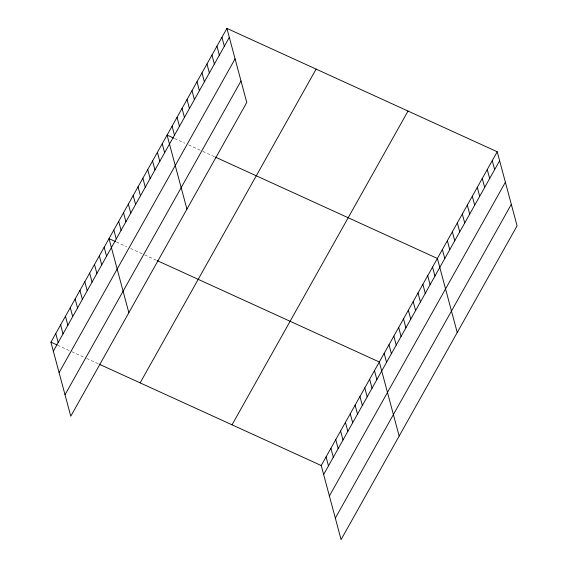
<?xml version="1.0" encoding="UTF-8"?>
<svg xmlns="http://www.w3.org/2000/svg" width="568" height="568" viewBox="0 0 568 568"><rect width="100%" height="100%" fill="white"/><g stroke="black" fill="none" stroke-linecap="round" stroke-linejoin="round"><path stroke-width="0.43" stroke-dasharray="2.84 2.13" d="M174.518 138.471L184.927 143.221M188.64 144.918L201.278 150.683M202.762 151.365L214.654 156.796M116.44 242.018L126.849 246.768M130.562 248.457L143.945 254.57M144.684 254.904L156.583 260.336M57.617 345.216L71 351.322M71.745 351.663L85.867 358.11M86.613 358.451L98.505 363.875"/><path stroke-width="0.85" d="M226.923 28.4L246.768 102.46L70.773 416.223L50.928 342.163L226.923 28.4L497.227 151.777L517.072 225.837L341.077 539.6L321.232 465.54L497.227 151.777M53.335 351.138L229.323 37.374M59.086 372.615L235.081 58.852M65.022 394.746L241.009 80.983M140.133 382.875L316.12 69.111M232.035 424.821L408.023 111.058M323.639 474.514L499.627 160.751M329.397 495.992L505.385 182.229M335.326 518.122L511.314 204.359M173.772 138.131L167.084 135.077L186.929 209.145M215.4 157.13L437.388 258.454L457.233 332.514M115.694 241.677L109.006 238.624L128.851 312.684M157.322 260.676L379.31 361.993L399.155 436.061M50.928 342.163L56.878 344.875M99.244 364.216L321.232 465.54M492.243 160.666L494.643 169.64M487.252 169.555L489.659 178.529M482.267 178.444L484.674 187.419M477.283 187.334L479.683 196.308M472.292 196.223L474.699 205.197M467.308 205.112L469.715 214.086M462.324 214.001L464.723 222.976M457.332 222.897L459.739 231.865M452.348 231.787L454.755 240.761M447.364 240.676L449.764 249.65M442.373 249.565L444.779 258.539M432.546 267.081L434.953 276.055M427.711 275.714L430.111 284.682M422.869 284.341L425.276 293.315M418.027 292.967L420.434 301.942M413.192 301.594L415.591 310.568M408.349 310.227L410.756 319.202M403.507 318.854L405.914 327.828M398.672 327.48L401.072 336.455M393.83 336.107L396.237 345.081M388.995 344.74L391.395 353.715M384.153 353.367L386.56 362.341M374.475 370.627L376.875 379.601M369.633 379.254L372.04 388.228M364.791 387.88L367.198 396.855M359.956 396.507L362.356 405.481M355.114 405.14L357.52 414.115M350.271 413.767L352.678 422.741M345.436 422.393L347.836 431.368M340.594 431.027L343.001 439.994M335.752 439.653L338.159 448.628M221.932 37.289L224.339 46.264M330.917 448.28L333.317 457.254M216.948 46.178L219.354 55.153M326.075 456.906L328.481 465.881M211.963 55.068L214.363 64.042M206.972 63.957L209.379 72.931M201.988 72.853L204.395 81.82M197.004 81.742L199.404 90.717M192.012 90.632L194.419 99.606M187.028 99.521L189.435 108.495M182.044 108.41L184.444 117.384M177.053 117.299L179.46 126.273M172.069 126.188L174.475 135.163M162.242 143.711L164.649 152.678M157.407 152.338L159.807 161.312M152.565 160.964L154.972 169.938M147.723 169.591L150.129 178.565M142.887 178.224L145.287 187.199M138.045 186.851L140.452 195.825M133.203 195.477L135.61 204.452M128.368 204.111L130.768 213.078M123.526 212.737L125.933 221.712M118.684 221.364L121.091 230.338M113.848 229.99L116.248 238.965M104.164 247.25L106.571 256.225M99.329 255.877L101.729 264.851M94.487 264.503L96.894 273.478M89.645 273.137L92.052 282.111M84.809 281.764L87.209 290.738M79.967 290.39L82.374 299.364M75.125 299.024L77.532 307.998M70.29 307.65L72.69 316.624M65.448 316.277L67.855 325.251M60.606 324.903L63.012 333.877M55.77 333.537L58.17 342.511"/></g></svg>
